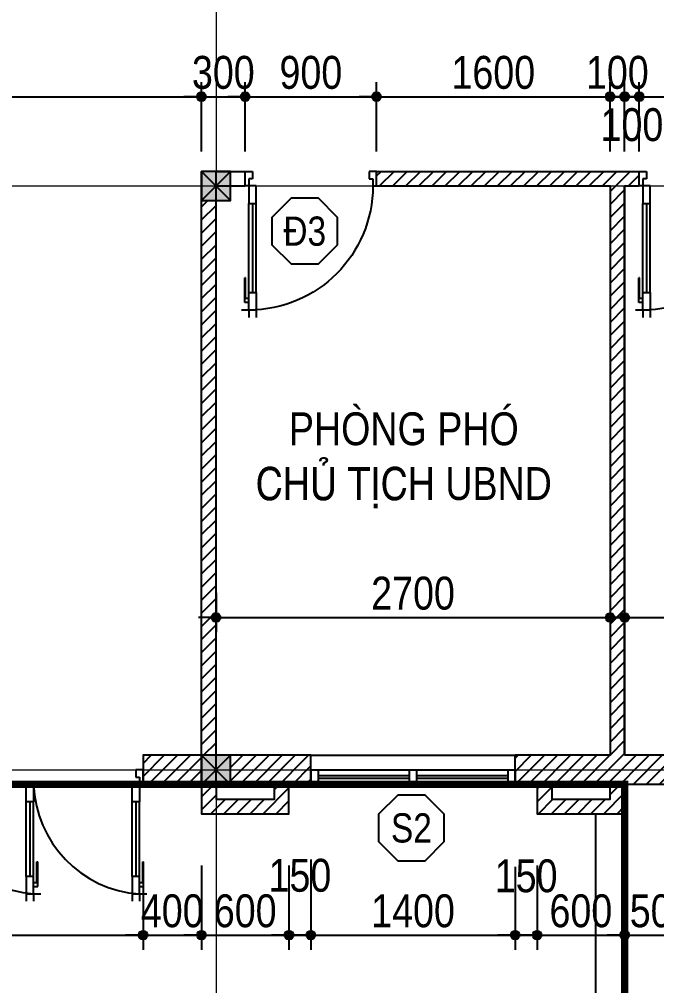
# Model space of a CAD drawing. Extents: x -79995 to 347433, y -157641 to 104789.
# Drawn here: x 4051 to 8418, y 38068 to 44688 of the extents above; entities that cross this region are included whole.
import ezdxf
from ezdxf.enums import TextEntityAlignment as Align

# ---------------------------------------------------------------- set-up
doc = ezdxf.new("R2010")
doc.units = 0
doc.linetypes.add('ACAD_ISO10W100', pattern=[18, 12, -3, 0, -3])
doc.layers.get('0').update_dxf_attribs({"color": 255, "linetype": 'CONTINUOUS'})
doc.layers.get('DEFPOINTS').update_dxf_attribs({"linetype": 'CONTINUOUS'})
for name, color, linetype in [('009', 251, 'CONTINUOUS'), ('DIM', 1, 'CONTINUOUS'), ('DOOR', 20, 'CONTINUOUS'), ('MEDIUM', 2, 'CONTINUOUS'), ('TAGS', 60, 'CONTINUOUS'), ('TEXT', 7, 'CONTINUOUS'), ('TUONG', 131, 'CONTINUOUS'), ('WALL', 4, 'CONTINUOUS')]:
    doc.layers.add(name, color=color, linetype=linetype)
doc.layers.add('NET-THAY', color=2, linetype='CONTINUOUS', lineweight=13)
doc.layers.add('TRUC', color=24, linetype='CONTINUOUS', lineweight=0)
doc.styles.add('1', font='', dxfattribs={"height": 250})
doc.styles.add('HEL-CONDENSE', font='')
doc.styles.add('VNI-HELVE-CONDENSEN', font='')
doc.styles.get('1').set_extended_font_data('VNI-Helve-Condense')
doc.styles.get('HEL-CONDENSE').set_extended_font_data('VNI-Helve-Condense')
doc.styles.get('VNI-HELVE-CONDENSEN').set_extended_font_data('VNI-Helve-Condense')
doc.dimstyles.new('D100', dxfattribs={"dimtxt": 225, "dimasz": 1.2, "dimexe": 100, "dimexo": 0, "dimgap": 50, "dimtad": 1, "dimdec": 0, "dimzin": 13, "dimdsep": 46, "dimtxsty": 'HEL-CONDENSE', "dimblk": 'D50', "dimcen": 0, "dimclrd": 1, "dimclre": 1, "dimclrt": 7, "dimadec": 0, "dimazin": 0, "dimtfac": 1, "dimtdec": 0, "dimtmove": 0, "dimatfit": 3, "dimldrblk": 'D50', "dimfxl": 1, "dimtolj": 1, "dimtzin": 13, "dimarcsym": 0})
pattern_1 = [(45, (-1312102.69, -334214.396), (-44.9012806, 44.9012806), [])]

# ---------------------------------------------------------------- blocks, each defined once
blk = doc.blocks.new('A$C6E0044D6')
at = {"layer": 'DOOR'}
for p, q in [((-25, 925), (-25, 975)), ((25, 925), (25, 975)), ((-25, 925), (-75, 925)), ((-25, 874.1), (-53.3, 874.1)), ((-53.3, 874.1), (-53.3, 704.5)), ((25, 925), (-25, 925)), ((-25, 925), (-25, 805)), ((-25, 874.1), (-25, 845.9)), ((25, 805), (25, 925)), ((-25, 845.9), (-47.6, 845.9)), ((-47.6, 845.9), (-47.6, 704.5)), ((-25, 827.9), (-25, 195)), ((-25, 805), (25, 805)), ((0, 195), (0, 805)), ((25, 805), (25, 195)), ((-47.6, 704.5), (-53.3, 704.5)), ((-25, 195), (25, 195)), ((-25, 75), (-25, 195)), ((25, 195), (25, 75)), ((-25, 75), (-50, 75)), ((-50, 75), (-50, -25)), ((-25, 25), (-25, 75)), ((25, 75), (-25, 75)), ((825, 25), (825, 75)), ((825, 75), (850, 75)), ((850, 75), (850, -25)), ((0, 25), (-25, 25)), ((0, -25), (0, 25)), ((800, -25), (800, 25)), ((800, 25), (825, 25)), ((-50, -25), (0, -25)), ((850, -25), (800, -25))]:
    blk.add_line(p, q, dxfattribs=at)
at = {"layer": 'DOOR', "color": 251}
blk.add_arc((-25, 75), 850, 0, 90, dxfattribs=at)
blk = doc.blocks.new('s11')
at = {"layer": 'DOOR'}
for p, q in [((0, 0), (0, -100)), ((1400, 0), (0, 0)), ((50, 0), (50, -100)), ((1350, 0), (1350, -100)), ((1400, 0), (1400, -100)), ((1400, -100), (0, -100))]:
    blk.add_line(p, q, dxfattribs=at)
at = {"layer": 'DOOR', "linetype": 'ByBlock', "lineweight": -2}
for p, q in [((675, -100), (675, 0)), ((725, -100), (725, 0))]:
    blk.add_line(p, q, dxfattribs=at)
at = {"layer": 'DOOR', "color": 251}
for p, q in [((50, -40), (675, -40)), ((50, -60), (675, -60)), ((725, -40), (1350, -40)), ((725, -60), (1350, -60))]:
    blk.add_line(p, q, dxfattribs=at)
blk = doc.blocks.new('A$C225A2996')
at = {"layer": 'WALL'}
blk.add_hatch(color=4, dxfattribs=at).paths.add_polyline_path([(531.4, 81.6), (731.4, 81.6), (731.4, 281.6), (531.4, 281.6)])
at = {"layer": 'WALL', "color": 4}
for p, q in [((531.4, 281.6), (731.4, 81.6)), ((531.4, 81.6), (731.4, 281.6))]:
    blk.add_line(p, q, dxfattribs=at)
blk.add_lwpolyline([(531.4, 81.6), (731.4, 81.6), (731.4, 281.6), (531.4, 281.6)], close=True, dxfattribs=at)
blk = doc.blocks.new('KH-CUADI')
at = {"layer": 'TAGS'}
blk.add_lwpolyline([(-124.3, 300), (-300, 124.3), (-300, -124.3), (-124.3, -300), (124.3, -300), (300, -124.3), (300, 124.3), (124.3, 300)], close=True, dxfattribs=at)
at = {"layer": 'TAGS', "style": 'VNI-HELVE-CONDENSEN'}
blk.add_attdef('D', text='', height=300, dxfattribs=at).set_placement((0, 0), align=Align.MIDDLE)
blk = doc.blocks.new('A$C64CC7D9A')
at = {"layer": 'DOOR'}
for p, q in [((-312.4, 362), (-312.4, 462)), ((-312.4, 462), (-262.4, 462)), ((-262.4, 412), (-287.4, 412)), ((-287.4, 412), (-287.4, 362)), ((-262.4, 462), (-262.4, 412)), ((2637.6, 462), (2637.6, 412)), ((2687.6, 462), (2637.6, 462)), ((2637.6, 412), (2662.6, 412)), ((2662.6, 412), (2662.6, 362)), ((2687.6, 362), (2687.6, 462)), ((-287.4, 362), (-312.4, 362)), ((-237.4, 362), (-287.4, 362)), ((-287.4, 362), (-287.4, 242)), ((-237.4, 242), (-237.4, 362)), ((487.6, 362), (437.6, 362)), ((437.6, 362), (437.6, 242)), ((487.6, 242), (487.6, 362)), ((1887.6, 242), (1887.6, 362)), ((1887.6, 362), (1937.6, 362)), ((1937.6, 362), (1937.6, 242)), ((2612.6, 242), (2612.6, 362)), ((2612.6, 362), (2662.6, 362)), ((2662.6, 362), (2687.6, 362)), ((2662.6, 362), (2662.6, 242)), ((-287.4, 242), (-237.4, 242)), ((-287.4, -290.9), (-287.4, 242)), ((-262.4, 242), (-262.4, -268)), ((-237.4, -268), (-237.4, 242)), ((437.6, 242), (487.6, 242)), ((437.6, -290.9), (437.6, 242)), ((462.6, 242), (462.6, -268)), ((487.6, -268), (487.6, 242)), ((1887.6, -268), (1887.6, 242)), ((1937.6, 242), (1887.6, 242)), ((1912.6, 242), (1912.6, -268)), ((1937.6, -290.9), (1937.6, 242)), ((2612.6, -268), (2612.6, 242)), ((2662.6, 242), (2612.6, 242)), ((2637.6, 242), (2637.6, -268)), ((2662.6, -290.9), (2662.6, 242)), ((-315.7, -337.1), (-315.7, -167.5)), ((-310, -167.5), (-315.7, -167.5)), ((-310, -308.9), (-310, -167.5)), ((409.3, -337.1), (409.3, -167.5)), ((415, -167.5), (409.3, -167.5)), ((415, -308.9), (415, -167.5)), ((1960.2, -308.9), (1960.2, -167.5)), ((1960.2, -167.5), (1965.9, -167.5)), ((1965.9, -337.1), (1965.9, -167.5)), ((2685.2, -308.9), (2685.2, -167.5)), ((2685.2, -167.5), (2690.9, -167.5)), ((2690.9, -337.1), (2690.9, -167.5)), ((-287.4, -308.9), (-310, -308.9)), ((-287.4, -268), (-237.4, -268)), ((-287.4, -388), (-287.4, -268)), ((-287.4, -337.1), (-287.4, -308.9)), ((-237.4, -268), (-237.4, -388)), ((437.6, -308.9), (415, -308.9)), ((437.6, -268), (487.6, -268)), ((437.6, -388), (437.6, -268)), ((437.6, -337.1), (437.6, -308.9)), ((487.6, -268), (487.6, -388)), ((1937.6, -268), (1887.6, -268)), ((1887.6, -268), (1887.6, -388)), ((1937.6, -388), (1937.6, -268)), ((1937.6, -337.1), (1937.6, -308.9)), ((1937.6, -308.9), (1960.2, -308.9)), ((2662.6, -268), (2612.6, -268)), ((2612.6, -268), (2612.6, -388)), ((2662.6, -388), (2662.6, -268)), ((2662.6, -337.1), (2662.6, -308.9)), ((2662.6, -308.9), (2685.2, -308.9)), ((-287.4, -388), (-337.4, -388)), ((-287.4, -337.1), (-315.7, -337.1)), ((-287.4, -388), (-287.4, -438)), ((-237.4, -388), (-287.4, -388)), ((-237.4, -388), (-237.4, -438)), ((437.6, -388), (387.6, -388)), ((437.6, -337.1), (409.3, -337.1)), ((437.6, -388), (437.6, -438)), ((487.6, -388), (437.6, -388)), ((487.6, -388), (487.6, -438)), ((1887.6, -388), (1887.6, -438)), ((1887.6, -388), (1937.6, -388)), ((1937.6, -337.1), (1965.9, -337.1)), ((1937.6, -388), (1937.6, -438)), ((1937.6, -388), (1987.6, -388)), ((2612.6, -388), (2612.6, -438)), ((2612.6, -388), (2662.6, -388)), ((2662.6, -337.1), (2690.9, -337.1)), ((2662.6, -388), (2662.6, -438)), ((2662.6, -388), (2712.6, -388))]:
    blk.add_line(p, q, dxfattribs=at)
at = {"layer": 'DOOR', "color": 251}
for centre, radius, start, end in [((-341.4, 389.6), 779.5, 273.97401, 357.96804), ((360.6, 439), 830.6, 275.32072, 354.67928), ((2014.6, 439), 830.6, 185.32072, 264.67928), ((2716.6, 389.6), 779.5, 182.03196, 266.02599)]:
    blk.add_arc(centre, radius, start, end, dxfattribs=at)
blk = doc.blocks.new('D50')
at = {"layer": 'DIM'}
blk.add_hatch(color=256, dxfattribs=at).paths.add_polyline_path([(25, 0, 1), (-25, 0, 1)])
blk.add_line((25, 0), (100, 0), dxfattribs=at)
blk.add_circle((0, 0), 25, dxfattribs=at)
blk = doc.blocks.new('*D246')
at = {"layer": 'DEFPOINTS', "color": 0, "transparency": 16777216}
for p in [(1898.5, 38883), (4898.5, 38883), (4898.5, 38414.4)]:
    blk.add_point(p, dxfattribs=at)
at = {"layer": 'DIM', "color": 1, "lineweight": -2, "transparency": 16777216}
for p, q in [((1898.5, 38883), (1898.5, 38314.4)), ((4898.5, 38883), (4898.5, 38314.4)), ((1899.7, 38414.4), (4897.3, 38414.4))]:
    blk.add_line(p, q, dxfattribs=at)
at = {"layer": 'DIM', "color": 1, "lineweight": -2, "transparency": 16777216, "xscale": 1.199999999999999, "yscale": 1.199999999999999, "zscale": 1.199999999999999, "rotation": 180}
blk.add_blockref('D50', (1898.5, 38414.4), dxfattribs=at)
at = {"layer": 'DIM', "color": 1, "lineweight": -2, "transparency": 16777216, "xscale": 1.199999999999999, "yscale": 1.199999999999999, "zscale": 1.199999999999999}
blk.add_blockref('D50', (4898.5, 38414.4), dxfattribs=at)
at = {"layer": 'DIM', "color": 7, "transparency": 16777216, "insert": (3398.5, 38579.3), "char_height": 225, "attachment_point": 5, "style": 'HEL-CONDENSE'}
blk.add_mtext('\\A1;3000', dxfattribs=at)
blk = doc.blocks.new('*D247')
at = {"layer": 'DEFPOINTS', "color": 0, "transparency": 16777216}
for p in [(4898.5, 38883), (5298.5, 38891.2), (5298.5, 38414.4)]:
    blk.add_point(p, dxfattribs=at)
at = {"layer": 'DIM', "color": 1, "lineweight": -2, "transparency": 16777216}
for p, q in [((4898.5, 38883), (4898.5, 38314.4)), ((5298.5, 38891.2), (5298.5, 38314.4)), ((4899.7, 38414.4), (5297.3, 38414.4))]:
    blk.add_line(p, q, dxfattribs=at)
at = {"layer": 'DIM', "color": 1, "lineweight": -2, "transparency": 16777216, "xscale": 1.199999999999999, "yscale": 1.199999999999999, "zscale": 1.199999999999999, "rotation": 180}
blk.add_blockref('D50', (4898.5, 38414.4), dxfattribs=at)
at = {"layer": 'DIM', "color": 1, "lineweight": -2, "transparency": 16777216, "xscale": 1.199999999999999, "yscale": 1.199999999999999, "zscale": 1.199999999999999}
blk.add_blockref('D50', (5298.5, 38414.4), dxfattribs=at)
at = {"layer": 'DIM', "color": 7, "transparency": 16777216, "insert": (5098.5, 38579.3), "char_height": 225, "attachment_point": 5, "style": 'HEL-CONDENSE'}
blk.add_mtext('\\A1;400', dxfattribs=at)
blk = doc.blocks.new('*D248')
at = {"layer": 'DEFPOINTS', "color": 0, "transparency": 16777216}
for p in [(5298.5, 38891.2), (5898.5, 38891.2), (5898.5, 38414.4)]:
    blk.add_point(p, dxfattribs=at)
at = {"layer": 'DIM', "color": 1, "lineweight": -2, "transparency": 16777216}
for p, q in [((5298.5, 38891.2), (5298.5, 38314.4)), ((5898.5, 38891.2), (5898.5, 38314.4)), ((5299.7, 38414.4), (5897.3, 38414.4))]:
    blk.add_line(p, q, dxfattribs=at)
at = {"layer": 'DIM', "color": 1, "lineweight": -2, "transparency": 16777216, "xscale": 1.199999999999999, "yscale": 1.199999999999999, "zscale": 1.199999999999999, "rotation": 180}
blk.add_blockref('D50', (5298.5, 38414.4), dxfattribs=at)
at = {"layer": 'DIM', "color": 1, "lineweight": -2, "transparency": 16777216, "xscale": 1.199999999999999, "yscale": 1.199999999999999, "zscale": 1.199999999999999}
blk.add_blockref('D50', (5898.5, 38414.4), dxfattribs=at)
at = {"layer": 'DIM', "color": 7, "transparency": 16777216, "insert": (5598.5, 38579.3), "char_height": 225, "attachment_point": 5, "style": 'HEL-CONDENSE'}
blk.add_mtext('\\A1;600', dxfattribs=at)
blk = doc.blocks.new('*D249')
at = {"layer": 'DEFPOINTS', "color": 0, "transparency": 16777216}
for p in [(6048.5, 38933), (5898.5, 38891.2), (6048.5, 38414.4)]:
    blk.add_point(p, dxfattribs=at)
at = {"layer": 'DIM', "color": 1, "lineweight": -2, "transparency": 16777216}
for p, q in [((6048.5, 38933), (6048.5, 38314.4)), ((5898.5, 38891.2), (5898.5, 38314.4)), ((5899.7, 38414.4), (6047.3, 38414.4))]:
    blk.add_line(p, q, dxfattribs=at)
at = {"layer": 'DIM', "color": 1, "lineweight": -2, "transparency": 16777216, "xscale": 1.199999999999999, "yscale": 1.199999999999999, "zscale": 1.199999999999999, "rotation": 180}
blk.add_blockref('D50', (5898.5, 38414.4), dxfattribs=at)
at = {"layer": 'DIM', "color": 1, "lineweight": -2, "transparency": 16777216, "xscale": 1.199999999999999, "yscale": 1.199999999999999, "zscale": 1.199999999999999}
blk.add_blockref('D50', (6048.5, 38414.4), dxfattribs=at)
at = {"layer": 'DIM', "color": 7, "transparency": 16777216, "insert": (5973.5, 38822.5), "char_height": 225, "attachment_point": 5, "style": 'HEL-CONDENSE'}
blk.add_mtext('\\A1;150', dxfattribs=at)
blk = doc.blocks.new('*D250')
at = {"layer": 'DEFPOINTS', "color": 0, "transparency": 16777216}
for p in [(6048.5, 38933), (7448.5, 38883), (7448.5, 38414.4)]:
    blk.add_point(p, dxfattribs=at)
at = {"layer": 'DIM', "color": 1, "lineweight": -2, "transparency": 16777216}
for p, q in [((6048.5, 38933), (6048.5, 38314.4)), ((7448.5, 38883), (7448.5, 38314.4)), ((6049.7, 38414.4), (7447.3, 38414.4))]:
    blk.add_line(p, q, dxfattribs=at)
at = {"layer": 'DIM', "color": 1, "lineweight": -2, "transparency": 16777216, "xscale": 1.199999999999999, "yscale": 1.199999999999999, "zscale": 1.199999999999999, "rotation": 180}
blk.add_blockref('D50', (6048.5, 38414.4), dxfattribs=at)
at = {"layer": 'DIM', "color": 1, "lineweight": -2, "transparency": 16777216, "xscale": 1.199999999999999, "yscale": 1.199999999999999, "zscale": 1.199999999999999}
blk.add_blockref('D50', (7448.5, 38414.4), dxfattribs=at)
at = {"layer": 'DIM', "color": 7, "transparency": 16777216, "insert": (6748.5, 38579.3), "char_height": 225, "attachment_point": 5, "style": 'HEL-CONDENSE'}
blk.add_mtext('\\A1;1400', dxfattribs=at)
blk = doc.blocks.new('*D251')
at = {"layer": 'DEFPOINTS', "color": 0, "transparency": 16777216}
for p in [(7448.5, 38883), (7598.5, 38891.2), (7598.5, 38414.4)]:
    blk.add_point(p, dxfattribs=at)
at = {"layer": 'DIM', "color": 1, "lineweight": -2, "transparency": 16777216}
for p, q in [((7448.5, 38883), (7448.5, 38314.4)), ((7598.5, 38891.2), (7598.5, 38314.4)), ((7449.7, 38414.4), (7597.3, 38414.4))]:
    blk.add_line(p, q, dxfattribs=at)
at = {"layer": 'DIM', "color": 1, "lineweight": -2, "transparency": 16777216, "xscale": 1.199999999999999, "yscale": 1.199999999999999, "zscale": 1.199999999999999, "rotation": 180}
blk.add_blockref('D50', (7448.5, 38414.4), dxfattribs=at)
at = {"layer": 'DIM', "color": 1, "lineweight": -2, "transparency": 16777216, "xscale": 1.199999999999999, "yscale": 1.199999999999999, "zscale": 1.199999999999999}
blk.add_blockref('D50', (7598.5, 38414.4), dxfattribs=at)
at = {"layer": 'DIM', "color": 7, "transparency": 16777216, "insert": (7523.5, 38819), "char_height": 225, "attachment_point": 5, "style": 'HEL-CONDENSE'}
blk.add_mtext('\\A1;150', dxfattribs=at)
blk = doc.blocks.new('*D252')
at = {"layer": 'DEFPOINTS', "color": 0, "transparency": 16777216}
for p in [(7598.5, 38891.2), (8198.5, 38902.3), (8198.5, 38414.4)]:
    blk.add_point(p, dxfattribs=at)
at = {"layer": 'DIM', "color": 1, "lineweight": -2, "transparency": 16777216}
for p, q in [((7598.5, 38891.2), (7598.5, 38314.4)), ((8198.5, 38902.3), (8198.5, 38314.4)), ((7599.7, 38414.4), (8197.3, 38414.4))]:
    blk.add_line(p, q, dxfattribs=at)
at = {"layer": 'DIM', "color": 1, "lineweight": -2, "transparency": 16777216, "xscale": 1.199999999999999, "yscale": 1.199999999999999, "zscale": 1.199999999999999, "rotation": 180}
blk.add_blockref('D50', (7598.5, 38414.4), dxfattribs=at)
at = {"layer": 'DIM', "color": 1, "lineweight": -2, "transparency": 16777216, "xscale": 1.199999999999999, "yscale": 1.199999999999999, "zscale": 1.199999999999999}
blk.add_blockref('D50', (8198.5, 38414.4), dxfattribs=at)
at = {"layer": 'DIM', "color": 7, "transparency": 16777216, "insert": (7898.5, 38579.3), "char_height": 225, "attachment_point": 5, "style": 'HEL-CONDENSE'}
blk.add_mtext('\\A1;600', dxfattribs=at)
blk = doc.blocks.new('*D253')
at = {"layer": 'DEFPOINTS', "color": 0, "transparency": 16777216}
for p in [(8198.5, 38902.3), (8698.5, 38906.2), (8698.5, 38414.4)]:
    blk.add_point(p, dxfattribs=at)
at = {"layer": 'DIM', "color": 1, "lineweight": -2, "transparency": 16777216}
for p, q in [((8198.5, 38902.3), (8198.5, 38314.4)), ((8698.5, 38906.2), (8698.5, 38314.4)), ((8199.7, 38414.4), (8697.3, 38414.4))]:
    blk.add_line(p, q, dxfattribs=at)
at = {"layer": 'DIM', "color": 1, "lineweight": -2, "transparency": 16777216, "xscale": 1.199999999999999, "yscale": 1.199999999999999, "zscale": 1.199999999999999, "rotation": 180}
blk.add_blockref('D50', (8198.5, 38414.4), dxfattribs=at)
at = {"layer": 'DIM', "color": 1, "lineweight": -2, "transparency": 16777216, "xscale": 1.199999999999999, "yscale": 1.199999999999999, "zscale": 1.199999999999999}
blk.add_blockref('D50', (8698.5, 38414.4), dxfattribs=at)
at = {"layer": 'DIM', "color": 7, "transparency": 16777216, "insert": (8448.5, 38579.3), "char_height": 225, "attachment_point": 5, "style": 'HEL-CONDENSE'}
blk.add_mtext('\\A1;500', dxfattribs=at)
blk = doc.blocks.new('*D281')
at = {"layer": 'DEFPOINTS', "color": 0, "transparency": 16777216}
for p in [(5298.5, 44157.9), (1498.5, 43781.4), (5298.5, 43781.4)]:
    blk.add_point(p, dxfattribs=at)
at = {"layer": 'DIM', "color": 1, "lineweight": -2, "transparency": 16777216}
for p, q in [((1498.5, 43781.4), (1498.5, 44257.9)), ((5298.5, 43781.4), (5298.5, 44257.9)), ((1499.7, 44157.9), (5297.3, 44157.9))]:
    blk.add_line(p, q, dxfattribs=at)
at = {"layer": 'DIM', "color": 1, "lineweight": -2, "transparency": 16777216, "xscale": 1.199999999999999, "yscale": 1.199999999999999, "zscale": 1.199999999999999, "rotation": 180}
blk.add_blockref('D50', (1498.5, 44157.9), dxfattribs=at)
at = {"layer": 'DIM', "color": 1, "lineweight": -2, "transparency": 16777216, "xscale": 1.199999999999999, "yscale": 1.199999999999999, "zscale": 1.199999999999999}
blk.add_blockref('D50', (5298.5, 44157.9), dxfattribs=at)
at = {"layer": 'DIM', "color": 7, "transparency": 16777216, "insert": (3398.5, 44322.8), "char_height": 225, "attachment_point": 5, "style": 'HEL-CONDENSE'}
blk.add_mtext('\\A1;3800', dxfattribs=at)
blk = doc.blocks.new('*D282')
at = {"layer": 'DEFPOINTS', "color": 0, "transparency": 16777216}
for p in [(5598.5, 44157.9), (5298.5, 43781.4), (5598.5, 43781.4)]:
    blk.add_point(p, dxfattribs=at)
at = {"layer": 'DIM', "color": 1, "lineweight": -2, "transparency": 16777216}
for p, q in [((5298.5, 43781.4), (5298.5, 44257.9)), ((5598.5, 43781.4), (5598.5, 44257.9)), ((5299.7, 44157.9), (5597.3, 44157.9))]:
    blk.add_line(p, q, dxfattribs=at)
at = {"layer": 'DIM', "color": 1, "lineweight": -2, "transparency": 16777216, "xscale": 1.199999999999999, "yscale": 1.199999999999999, "zscale": 1.199999999999999, "rotation": 180}
blk.add_blockref('D50', (5298.5, 44157.9), dxfattribs=at)
at = {"layer": 'DIM', "color": 1, "lineweight": -2, "transparency": 16777216, "xscale": 1.199999999999999, "yscale": 1.199999999999999, "zscale": 1.199999999999999}
blk.add_blockref('D50', (5598.5, 44157.9), dxfattribs=at)
at = {"layer": 'DIM', "color": 7, "transparency": 16777216, "insert": (5448.5, 44322.8), "char_height": 225, "attachment_point": 5, "style": 'HEL-CONDENSE'}
blk.add_mtext('\\A1;300', dxfattribs=at)
blk = doc.blocks.new('*D283')
at = {"layer": 'DEFPOINTS', "color": 0, "transparency": 16777216}
for p in [(6498.5, 44157.9), (5598.5, 43781.4), (6498.5, 43781.4)]:
    blk.add_point(p, dxfattribs=at)
at = {"layer": 'DIM', "color": 1, "lineweight": -2, "transparency": 16777216}
for p, q in [((5598.5, 43781.4), (5598.5, 44257.9)), ((6498.5, 43781.4), (6498.5, 44257.9)), ((5599.7, 44157.9), (6497.3, 44157.9))]:
    blk.add_line(p, q, dxfattribs=at)
at = {"layer": 'DIM', "color": 1, "lineweight": -2, "transparency": 16777216, "xscale": 1.199999999999999, "yscale": 1.199999999999999, "zscale": 1.199999999999999, "rotation": 180}
blk.add_blockref('D50', (5598.5, 44157.9), dxfattribs=at)
at = {"layer": 'DIM', "color": 1, "lineweight": -2, "transparency": 16777216, "xscale": 1.199999999999999, "yscale": 1.199999999999999, "zscale": 1.199999999999999}
blk.add_blockref('D50', (6498.5, 44157.9), dxfattribs=at)
at = {"layer": 'DIM', "color": 7, "transparency": 16777216, "insert": (6048.5, 44322.8), "char_height": 225, "attachment_point": 5, "style": 'HEL-CONDENSE'}
blk.add_mtext('\\A1;900', dxfattribs=at)
blk = doc.blocks.new('*D284')
at = {"layer": 'DEFPOINTS', "color": 0, "transparency": 16777216}
for p in [(8098.5, 44157.9), (6498.5, 43781.4), (8098.5, 43781.4)]:
    blk.add_point(p, dxfattribs=at)
at = {"layer": 'DIM', "color": 1, "lineweight": -2, "transparency": 16777216}
for p, q in [((6498.5, 43781.4), (6498.5, 44257.9)), ((8098.5, 43781.4), (8098.5, 44257.9)), ((6499.7, 44157.9), (8097.3, 44157.9))]:
    blk.add_line(p, q, dxfattribs=at)
at = {"layer": 'DIM', "color": 1, "lineweight": -2, "transparency": 16777216, "xscale": 1.199999999999999, "yscale": 1.199999999999999, "zscale": 1.199999999999999, "rotation": 180}
blk.add_blockref('D50', (6498.5, 44157.9), dxfattribs=at)
at = {"layer": 'DIM', "color": 1, "lineweight": -2, "transparency": 16777216, "xscale": 1.199999999999999, "yscale": 1.199999999999999, "zscale": 1.199999999999999}
blk.add_blockref('D50', (8098.5, 44157.9), dxfattribs=at)
at = {"layer": 'DIM', "color": 7, "transparency": 16777216, "insert": (7298.5, 44322.8), "char_height": 225, "attachment_point": 5, "style": 'HEL-CONDENSE'}
blk.add_mtext('\\A1;1600', dxfattribs=at)
blk = doc.blocks.new('*D285')
at = {"layer": 'DEFPOINTS', "color": 0, "transparency": 16777216}
for p in [(9198.5, 44157.9), (8298.5, 43781.4), (9198.5, 43781.4)]:
    blk.add_point(p, dxfattribs=at)
at = {"layer": 'DIM', "color": 1, "lineweight": -2, "transparency": 16777216}
for p, q in [((8298.5, 43781.4), (8298.5, 44257.9)), ((9198.5, 43781.4), (9198.5, 44257.9)), ((8299.7, 44157.9), (9197.3, 44157.9))]:
    blk.add_line(p, q, dxfattribs=at)
at = {"layer": 'DIM', "color": 1, "lineweight": -2, "transparency": 16777216, "xscale": 1.199999999999999, "yscale": 1.199999999999999, "zscale": 1.199999999999999, "rotation": 180}
blk.add_blockref('D50', (8298.5, 44157.9), dxfattribs=at)
at = {"layer": 'DIM', "color": 1, "lineweight": -2, "transparency": 16777216, "xscale": 1.199999999999999, "yscale": 1.199999999999999, "zscale": 1.199999999999999}
blk.add_blockref('D50', (9198.5, 44157.9), dxfattribs=at)
at = {"layer": 'DIM', "color": 7, "transparency": 16777216, "insert": (8748.5, 44322.8), "char_height": 225, "attachment_point": 5, "style": 'HEL-CONDENSE'}
blk.add_mtext('\\A1;900', dxfattribs=at)
blk = doc.blocks.new('*D304')
at = {"layer": 'DEFPOINTS', "color": 0, "linetype": 'Continuous', "transparency": 16777216}
for p in [(8198.5, 44157.9), (8098.5, 43781.4), (8198.5, 43781.4)]:
    blk.add_point(p, dxfattribs=at)
at = {"layer": 'DIM', "color": 1, "linetype": 'Continuous', "lineweight": -2, "transparency": 16777216}
for p, q in [((8098.5, 43781.4), (8098.5, 44257.9)), ((8198.5, 43781.4), (8198.5, 44257.9)), ((8097.3, 44157.9), (8096.1, 44157.9)), ((8098.5, 44157.9), (8198.5, 44157.9)), ((8199.7, 44157.9), (8200.9, 44157.9))]:
    blk.add_line(p, q, dxfattribs=at)
at = {"layer": 'DIM', "color": 1, "linetype": 'Continuous', "lineweight": -2, "transparency": 16777216, "xscale": 1.199999999999999, "yscale": 1.199999999999999, "zscale": 1.199999999999999}
blk.add_blockref('D50', (8098.5, 44157.9), dxfattribs=at)
at = {"layer": 'DIM', "color": 1, "linetype": 'Continuous', "lineweight": -2, "transparency": 16777216, "xscale": 1.199999999999999, "yscale": 1.199999999999999, "zscale": 1.199999999999999, "rotation": 180}
blk.add_blockref('D50', (8198.5, 44157.9), dxfattribs=at)
at = {"layer": 'DIM', "color": 7, "linetype": 'Continuous', "transparency": 16777216, "insert": (8148.5, 44322.8), "char_height": 225, "attachment_point": 5, "style": 'HEL-CONDENSE'}
blk.add_mtext('\\A1;100', dxfattribs=at)
blk = doc.blocks.new('*D305')
at = {"layer": 'DEFPOINTS', "color": 0, "linetype": 'Continuous', "transparency": 16777216}
for p in [(8298.5, 44157.9), (8198.5, 43781.4), (8298.5, 43781.4)]:
    blk.add_point(p, dxfattribs=at)
at = {"layer": 'DIM', "color": 1, "linetype": 'Continuous', "lineweight": -2, "transparency": 16777216}
for p, q in [((8198.5, 43781.4), (8198.5, 44257.9)), ((8298.5, 43781.4), (8298.5, 44257.9)), ((8197.3, 44157.9), (8196.1, 44157.9)), ((8198.5, 44157.9), (8298.5, 44157.9)), ((8299.7, 44157.9), (8300.9, 44157.9))]:
    blk.add_line(p, q, dxfattribs=at)
at = {"layer": 'DIM', "color": 1, "linetype": 'Continuous', "lineweight": -2, "transparency": 16777216, "xscale": 1.199999999999999, "yscale": 1.199999999999999, "zscale": 1.199999999999999}
blk.add_blockref('D50', (8198.5, 44157.9), dxfattribs=at)
at = {"layer": 'DIM', "color": 1, "linetype": 'Continuous', "lineweight": -2, "transparency": 16777216, "xscale": 1.199999999999999, "yscale": 1.199999999999999, "zscale": 1.199999999999999, "rotation": 180}
blk.add_blockref('D50', (8298.5, 44157.9), dxfattribs=at)
at = {"layer": 'DIM', "color": 7, "linetype": 'Continuous', "transparency": 16777216, "insert": (8248.5, 43964.7), "char_height": 225, "attachment_point": 5, "style": 'HEL-CONDENSE'}
blk.add_mtext('\\A1;100', dxfattribs=at)
blk = doc.blocks.new('*D364')
at = {"layer": 'DEFPOINTS', "color": 0, "transparency": 16777216}
for p in [(5398.5, 40758.3), (8098.5, 40758.3), (8098.5, 40590.4)]:
    blk.add_point(p, dxfattribs=at)
at = {"layer": 'DIM', "color": 1, "lineweight": -2, "transparency": 16777216}
for p, q in [((5398.5, 40758.3), (5398.5, 40490.4)), ((8098.5, 40758.3), (8098.5, 40490.4)), ((5399.7, 40590.4), (8097.3, 40590.4))]:
    blk.add_line(p, q, dxfattribs=at)
at = {"layer": 'DIM', "color": 1, "lineweight": -2, "transparency": 16777216, "xscale": 1.199999999999999, "yscale": 1.199999999999999, "zscale": 1.199999999999999, "rotation": 180}
blk.add_blockref('D50', (5398.5, 40590.4), dxfattribs=at)
at = {"layer": 'DIM', "color": 1, "lineweight": -2, "transparency": 16777216, "xscale": 1.199999999999999, "yscale": 1.199999999999999, "zscale": 1.199999999999999}
blk.add_blockref('D50', (8098.5, 40590.4), dxfattribs=at)
at = {"layer": 'DIM', "color": 7, "transparency": 16777216, "insert": (6748.5, 40755.3), "char_height": 225, "attachment_point": 5, "style": 'HEL-CONDENSE'}
blk.add_mtext('\\A1;2700', dxfattribs=at)
blk = doc.blocks.new('*D365')
at = {"layer": 'DEFPOINTS', "color": 0, "transparency": 16777216}
for p in [(8198.5, 40873.2), (10898.5, 40873.2), (10898.5, 40590.4)]:
    blk.add_point(p, dxfattribs=at)
at = {"layer": 'DIM', "color": 1, "lineweight": -2, "transparency": 16777216}
for p, q in [((8198.5, 40873.2), (8198.5, 40490.4)), ((10898.5, 40873.2), (10898.5, 40490.4)), ((8199.7, 40590.4), (10897.3, 40590.4))]:
    blk.add_line(p, q, dxfattribs=at)
at = {"layer": 'DIM', "color": 1, "lineweight": -2, "transparency": 16777216, "xscale": 1.199999999999999, "yscale": 1.199999999999999, "zscale": 1.199999999999999, "rotation": 180}
blk.add_blockref('D50', (8198.5, 40590.4), dxfattribs=at)
at = {"layer": 'DIM', "color": 1, "lineweight": -2, "transparency": 16777216, "xscale": 1.199999999999999, "yscale": 1.199999999999999, "zscale": 1.199999999999999}
blk.add_blockref('D50', (10898.5, 40590.4), dxfattribs=at)
at = {"layer": 'DIM', "color": 7, "transparency": 16777216, "insert": (9548.5, 40755.3), "char_height": 225, "attachment_point": 5, "style": 'HEL-CONDENSE'}
blk.add_mtext('\\A1;2700', dxfattribs=at)

msp = doc.modelspace()

# ---------------------------------------------------------------- hatches: boundary and pattern name
at = {"layer": '009'}
h = msp.add_hatch(dxfattribs=at)
h.set_pattern_fill('ANSI31', color=256, scale=20, style=0)
h.set_pattern_definition(pattern_1)
h.paths.add_polyline_path([(-4001.548, 45546.161), (-4001.548, 45446.161), (-301.548, 45446.161), (-301.548, 45546.161)])
h.paths.add_polyline_path([(898.452, 45546.161), (898.452, 45446.161), (1298.452, 45446.161), (1298.452, 45546.161)])
h.paths.add_polyline_path([(1498.452, 46933.617), (1398.452, 46885.16), (1398.452, 45646.161), (1498.452, 45646.161)])
h.paths.add_polyline_path([(1498.452, 49446.161), (1398.452, 49446.161), (1398.452, 46885.16), (1498.452, 46933.617)])
h.paths.add_polyline_path([(1698.452, 49646.161), (1698.452, 49846.161), (1098.452, 49846.161), (1098.452, 49646.161), (848.452, 49646.161), (848.452, 49446.161), (1298.452, 49446.161), (1298.452, 49646.161), (1198.452, 49646.161), (1198.452, 49746.161), (1598.452, 49746.161), (1598.452, 49646.161), (1498.452, 49646.161), (1498.452, 49446.161), (2048.452, 49446.161), (2048.452, 49646.161)])
h.paths.add_polyline_path([(-551.548, 49446.161), (-551.548, 49646.161), (-801.548, 49646.161), (-801.548, 49846.161), (-1401.548, 49846.161), (-1401.548, 49646.161), (-1901.548, 49646.161), (-1901.548, 49446.161)])
h.paths.add_polyline_path([(-901.548, 49646.161), (-901.548, 49746.161), (-1301.548, 49746.161), (-1301.548, 49646.161)], flags=17)
h.paths.add_polyline_path([(4748.452, 49646.161), (4748.452, 49446.161), (5298.452, 49446.161), (5298.452, 49646.161), (5198.452, 49646.161), (5198.452, 49746.161), (5598.452, 49746.161), (5598.452, 49646.161), (5498.452, 49646.161), (5498.452, 49446.161), (5948.452, 49446.161), (5948.452, 49646.161), (5698.452, 49646.161), (5698.452, 49846.161), (5098.452, 49846.161), (5098.452, 49646.161)])
h.paths.add_polyline_path([(5298.452, 45646.161), (5398.452, 45646.161), (5398.452, 49446.161), (5298.452, 49446.161)])
h.paths.add_polyline_path([(5498.452, 45546.161), (5498.452, 45446.161), (5898.452, 45446.161), (5898.452, 45546.161)])
h.paths.add_polyline_path([(10798.452, 45446.161), (10798.452, 45546.161), (7098.452, 45546.161), (7098.452, 45446.161)])
h.paths.add_polyline_path([(8198.452, 49646.161), (8198.452, 49846.161), (7598.452, 49846.161), (7598.452, 49646.161), (7348.452, 49646.161), (7348.452, 49446.161), (8698.452, 49446.161), (8698.452, 49646.161)])
h.paths.add_polyline_path([(8098.452, 49646.161), (8098.452, 49746.161), (7698.452, 49746.161), (7698.452, 49646.161)], flags=17)
h.paths.add_polyline_path([(11698.452, 49446.161), (11698.452, 49646.161), (11198.452, 49646.161), (11198.452, 49846.161), (10598.452, 49846.161), (10598.452, 49646.161), (10098.452, 49646.161), (10098.452, 49446.161), (10798.452, 49446.161), (10798.452, 49646.161), (10698.452, 49646.161), (10698.452, 49746.161), (11098.452, 49746.161), (11098.452, 49646.161), (10998.452, 49646.161), (10998.452, 49446.161)])
h.paths.add_polyline_path([(6498.452, 43646.161), (6498.452, 43546.161), (8098.452, 43546.161), (8098.452, 39646.161), (7448.452, 39646.161), (7448.452, 39446.161), (7598.452, 39446.161), (7598.452, 39246.161), (8198.452, 39246.161), (8198.452, 39446.161), (8698.452, 39446.161), (8698.452, 39646.161), (8198.452, 39646.161), (8198.452, 43546.161), (8298.452, 43546.161), (8298.452, 43646.161)])
h.paths.add_polyline_path([(8098.452, 39446.161), (7698.452, 39446.161), (7698.452, 39346.161), (8098.452, 39346.161)], flags=17)
h.paths.add_polyline_path([(5398.452, 43446.161), (5298.452, 43446.161), (5298.452, 39646.161), (5398.452, 39646.161)])
h.paths.add_polyline_path([(1498.452, 39646.161), (1498.452, 39446.161), (1898.452, 39446.161), (1898.452, 39646.161)])
h.paths.add_polyline_path([(748.452, 39646.161), (748.452, 39446.161), (898.452, 39446.161), (898.452, 39246.161), (1498.452, 39246.161), (1498.452, 39446.161), (1398.452, 39446.161), (1398.452, 39346.161), (998.452, 39346.161), (998.452, 39446.161), (1298.452, 39446.161), (1298.452, 39646.161)])
h.paths.add_polyline_path([(10104.524, 45230.811), (10104.524, 45761.511), (10446.824, 45761.511), (10446.824, 45230.811)], flags=9)
h = msp.add_hatch(dxfattribs=at)
h.set_pattern_fill('ANSI31', color=256, scale=20, style=0)
h.set_pattern_definition(pattern_1)
h.paths.add_polyline_path([(5798.452, 39446.161), (5798.452, 39346.161), (5398.452, 39346.161), (5398.452, 39446.161), (5298.452, 39446.161), (5298.452, 39246.161), (5898.452, 39246.161), (5898.452, 39446.161), (6048.452, 39446.161), (6048.452, 39646.161), (5498.452, 39646.161), (5498.452, 39446.161)])
h.paths.add_polyline_path([(5298.452, 39446.161), (5298.452, 39646.161), (4898.452, 39646.161), (4898.452, 39446.161)])
h.paths.add_polyline_path([(10798.452, 39646.161), (10098.452, 39646.161), (10098.452, 39446.161), (10598.452, 39446.161), (10598.452, 39246.161), (11198.452, 39246.161), (11198.452, 39446.161), (11698.452, 39446.161), (11698.452, 39646.161), (10998.452, 39646.161), (10998.452, 39446.161), (11098.452, 39446.161), (11098.452, 39346.161), (10698.452, 39346.161), (10698.452, 39446.161), (10798.452, 39446.161)])
h.paths.add_polyline_path([(13098.452, 39646.161), (13098.452, 39446.161), (13798.452, 39446.161), (13798.452, 39646.161)])
h.paths.add_polyline_path([(10898.452, 39646.161), (10998.452, 39646.161), (10998.452, 43446.161), (10898.452, 43446.161)])
h.paths.add_polyline_path([(11998.452, 43646.161), (11998.452, 43546.161), (13798.452, 43546.161), (13798.452, 43646.161)])
h.paths.add_polyline_path([(10798.452, 43546.161), (10798.452, 43646.161), (9198.452, 43646.161), (9198.452, 43546.161)])
h.paths.add_polyline_path([(10104.524, 39276.311), (10104.524, 39816.011), (10446.824, 39816.011), (10446.824, 39276.311)], flags=9)
h.paths.add_polyline_path([(11268.885, 39076.311), (11268.885, 39616.011), (11611.185, 39616.011), (11611.185, 39076.311)], flags=9)
h.paths.add_polyline_path([(10104.524, 43330.811), (10104.524, 43861.511), (10446.824, 43861.511), (10446.824, 43330.811)], flags=9)

# ---------------------------------------------------------------- linework, layer by layer
at = {"const_width": 50}
msp.add_lwpolyline([(1198.452, 30696.161), (5598.452, 30696.161), (5598.452, 31096.161), (5498.452, 31096.161), (5498.452, 37446.161), (8198.452, 37446.161), (8198.452, 39446.161), (-1401.548, 39446.161), (-1401.548, 37446.161), (1298.452, 37446.161), (1298.452, 31096.161), (1198.452, 31096.161), (1198.452, 30696.161)], dxfattribs=at)
at = {"layer": 'MEDIUM'}
msp.add_line((6048.452, 39646.161), (7448.452, 39646.161), dxfattribs=at)
at = {"layer": 'NET-THAY', "linetype": 'ByBlock', "lineweight": -2}
msp.add_line((1898.452, 39446.161), (4898.452, 39446.161), dxfattribs=at)
for points in [[(7998.452, 39246.161), (7998.452, 37646.161), (5298.452, 37646.161), (5298.452, 31096.161)], [(8198.452, 39246.161), (8198.452, 37446.161), (5498.452, 37446.161), (5498.452, 31096.161)]]:
    msp.add_lwpolyline(points, dxfattribs=at)
at = {"layer": 'TRUC', "linetype": 'ACAD_ISO10W100', "ltscale": 0.2}
for points in [[(5398.452, 51593.418), (5398.452, 30516.389)], [(-15555.532, 43546.161), (22214.78, 43546.161)], [(-15555.532, 39546.161), (22214.78, 39546.161)]]:
    msp.add_lwpolyline(points, dxfattribs=at)
at = {"layer": 'TUONG'}
for p, q in [((5598.452, 43546.161), (5598.452, 43646.161)), ((6498.452, 43546.161), (6498.452, 43646.161)), ((8298.452, 43546.161), (8298.452, 43646.161)), ((8198.452, 43546.161), (8198.452, 39646.161)), ((6048.452, 39446.161), (6048.452, 39646.161)), ((7448.452, 39446.161), (7448.452, 39646.161))]:
    msp.add_line(p, q, dxfattribs=at)
at = {"layer": 'TUONG', "color": 4}
msp.add_line((8198.452, 39646.161), (8198.452, 43546.161), dxfattribs=at)
at = {"layer": 'TUONG'}
for points in [[(5298.452, 39421.161), (5298.452, 43646.161)], [(5398.452, 43646.161), (5598.452, 43646.161)], [(5398.452, 39421.161), (5398.452, 43646.161)], [(6498.452, 43646.161), (8298.452, 43646.161)], [(5398.452, 43546.161), (5598.452, 43546.161)], [(6498.452, 43546.161), (8098.452, 43546.161), (8098.452, 39646.161), (7448.452, 39646.161)], [(8198.452, 43546.161), (8298.452, 43546.161)], [(5298.452, 39646.161), (4898.452, 39646.161), (4898.452, 39446.161), (5298.452, 39446.161)], [(6048.452, 39646.161), (5398.452, 39646.161)], [(8698.452, 39646.161), (8198.452, 39646.161)], [(5298.452, 39446.161), (5298.452, 39246.161), (5898.452, 39246.161), (5898.452, 39446.161)], [(5798.452, 39446.161), (5398.452, 39446.161)], [(5398.452, 39446.161), (5398.452, 39346.161), (5798.452, 39346.161), (5798.452, 39446.161)], [(6048.452, 39446.161), (5898.452, 39446.161)], [(7598.452, 39446.161), (7448.452, 39446.161)], [(7598.452, 39446.161), (7598.452, 39246.161), (8198.452, 39246.161), (8198.452, 39446.161)], [(8098.452, 39446.161), (7698.452, 39446.161)], [(7698.452, 39446.161), (7698.452, 39346.161), (8098.452, 39346.161), (8098.452, 39446.161)], [(8698.452, 39446.161), (8198.452, 39446.161)]]:
    msp.add_lwpolyline(points, dxfattribs=at)

# ---------------------------------------------------------------- block references
at = {"layer": 'DOOR', "xscale": -1, "rotation": 180}
for p in [(5648.452, 43621.161), (8348.452, 43621.161)]:
    msp.add_blockref('A$C6E0044D6', p, dxfattribs=at)
at = {"layer": 'DOOR'}
msp.add_blockref('A$C64CC7D9A', (2210.841, 39084.175), dxfattribs=at)
at = {"layer": 'DOOR', "xscale": -1}
msp.add_blockref('s11', (7448.452, 39546.161), dxfattribs=at)
at = {"layer": 'TAGS', "linetype": 'Continuous'}
ref = msp.add_blockref('KH-CUADI', (6006.417, 43236.862), dxfattribs=dict(at, xscale=0.75, yscale=0.75, zscale=0.75, rotation=180))
ref.add_attrib('D', 'Ñ3', dxfattribs={"color": 7, "height": 200, "style": 'VNI-HELVE-CONDENSEN'}).set_placement((6006.417, 43236.862), align=Align.MIDDLE)
ref = msp.add_blockref('KH-CUADI', (6737.289, 39148.681), dxfattribs=dict(at, xscale=0.75, yscale=0.75, zscale=0.75, rotation=180))
ref.add_attrib('D', 'S2', dxfattribs={"color": 7, "height": 200, "style": 'VNI-HELVE-CONDENSEN'}).set_placement((6737.289, 39148.681), align=Align.MIDDLE)
at = {"layer": 'TUONG', "color": 4}
for p in [(4767.062, 43364.528), (4767.062, 39364.528)]:
    msp.add_blockref('A$C225A2996', p, dxfattribs=at)

# ---------------------------------------------------------------- texts
at = {"layer": 'TEXT', "insert": (6685.425, 41995.286), "char_height": 225, "attachment_point": 2, "style": '1'}
msp.add_mtext('PHOØNG PHOÙ\\PCHUÛ TÒCH UBND', dxfattribs=at)

# ---------------------------------------------------------------- dimensions: what is measured, and where the dimension line sits
at = {"layer": 'DIM'}
for base, p1, p2, picture, middle in [((5298.452, 44157.933), (1498.452, 43781.375), (5298.452, 43781.375), '*D281', (3398.452, 44322.833)), ((6498.452, 44157.933), (5598.452, 43781.375), (6498.452, 43781.375), '*D283', (6048.452, 44322.833)), ((8098.452, 44157.933), (6498.452, 43781.375), (8098.452, 43781.375), '*D284', (7298.452, 44322.833)), ((9198.452, 44157.933), (8298.452, 43781.375), (9198.452, 43781.375), '*D285', (8748.452, 44322.833)), ((8098.452, 40590.398), (5398.452, 40758.289), (8098.452, 40758.289), '*D364', (6748.452, 40755.298)), ((10898.452, 40590.398), (8198.452, 40873.164), (10898.452, 40873.164), '*D365', (9548.452, 40755.298)), ((7448.452, 38414.432), (6048.452, 38932.993), (7448.452, 38882.993), '*D250', (6748.452, 38579.332)), ((4898.452, 38414.432), (1898.452, 38882.993), (4898.452, 38882.993), '*D246', (3398.452, 38579.332)), ((5898.452, 38414.432), (5298.452, 38891.238), (5898.452, 38891.238), '*D248', (5598.452, 38579.332)), ((8198.452, 38414.432), (7598.452, 38891.238), (8198.452, 38902.304), '*D252', (7898.452, 38579.332))]:
    dim = msp.add_linear_dim(base=base, p1=p1, p2=p2, dimstyle='D100', override={"dimtmove": 1}, dxfattribs=at)
    dim.commit()
    dim.dimension.update_dxf_attribs({"geometry": picture, "text_midpoint": middle})
for base, p1, p2, picture, middle in [((5598.452, 44157.933), (5298.452, 43781.375), (5598.452, 43781.375), '*D282', (5448.452, 44157.933)), ((6048.452, 38414.432), (5898.452, 38891.238), (6048.452, 38932.993), '*D249', (5973.452, 38657.599)), ((7598.452, 38414.432), (7448.452, 38882.993), (7598.452, 38891.238), '*D251', (7523.452, 38654.105)), ((5298.452, 38414.432), (4898.452, 38882.993), (5298.452, 38891.238), '*D247', (5098.452, 38414.432)), ((8698.452, 38414.432), (8198.452, 38902.304), (8698.452, 38906.158), '*D253', (8448.452, 38414.432))]:
    dim = msp.add_linear_dim(base=base, p1=p1, p2=p2, dimstyle='D100', override={"dimtmove": 1}, dxfattribs=at)
    dim.commit()
    dim.dimension.update_dxf_attribs({"geometry": picture, "text_midpoint": middle, "dimtype": 160})
at = {"layer": 'DIM', "linetype": 'Continuous'}
dim = msp.add_linear_dim(base=(8198.452, 44157.933), p1=(8098.452, 43781.375), p2=(8198.452, 43781.375), dimstyle='D100', dxfattribs=at)
dim.commit()
dim.dimension.update_dxf_attribs({"geometry": '*D304', "text_midpoint": (8148.452, 44157.933), "dimtype": 160})
dim = msp.add_linear_dim(base=(8298.452, 44157.933), p1=(8198.452, 43781.375), p2=(8298.452, 43781.375), dimstyle='D100', override={"dimtmove": 2}, dxfattribs=at)
dim.commit()
dim.dimension.update_dxf_attribs({"geometry": '*D305', "text_midpoint": (8248.452, 43964.734), "dimtype": 160})

doc.saveas('drawing.dxf')
